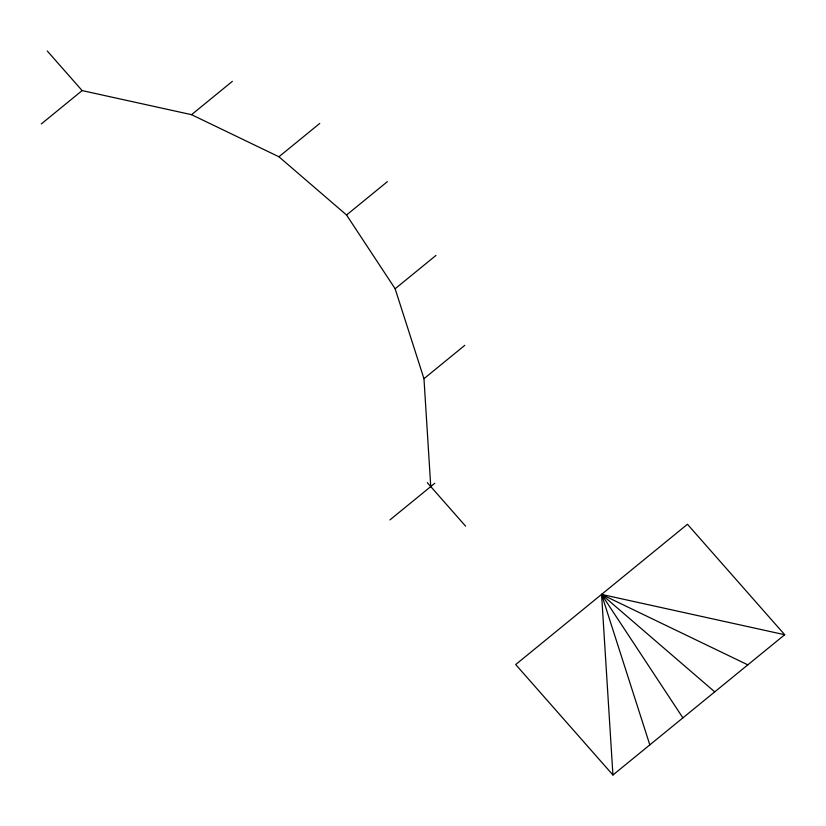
<?xml version="1.0" encoding="UTF-8"?>
<svg xmlns="http://www.w3.org/2000/svg" width="826" height="826" viewBox="0 0 826 826"><rect width="100%" height="100%" fill="white"/><g stroke="black" fill="none" stroke-linecap="round" stroke-linejoin="round"><path stroke-width="1.24" d="M41.3 123.941L82.135 90.592L191.549 114.68L278.93 156.775L346.548 214.997L395.138 288.77L423.965 378.68L430.759 486.576M191.549 114.68L232.374 81.34M278.93 156.775L319.755 123.425M346.548 214.997L387.373 181.658M395.138 288.77L435.963 255.42M423.965 378.68L464.79 345.33M389.924 519.926L434.837 483.241M612.933 775.005L784.7 634.729L687.449 524.262L515.692 664.548L612.933 775.005L601.576 594.41L784.7 634.729M747.819 664.847L601.576 594.41L649.825 744.887M714.738 691.868L601.576 594.41L682.895 717.866M47.268 50.995L82.135 90.592M427.269 482.621L465.616 526.183"/></g></svg>
